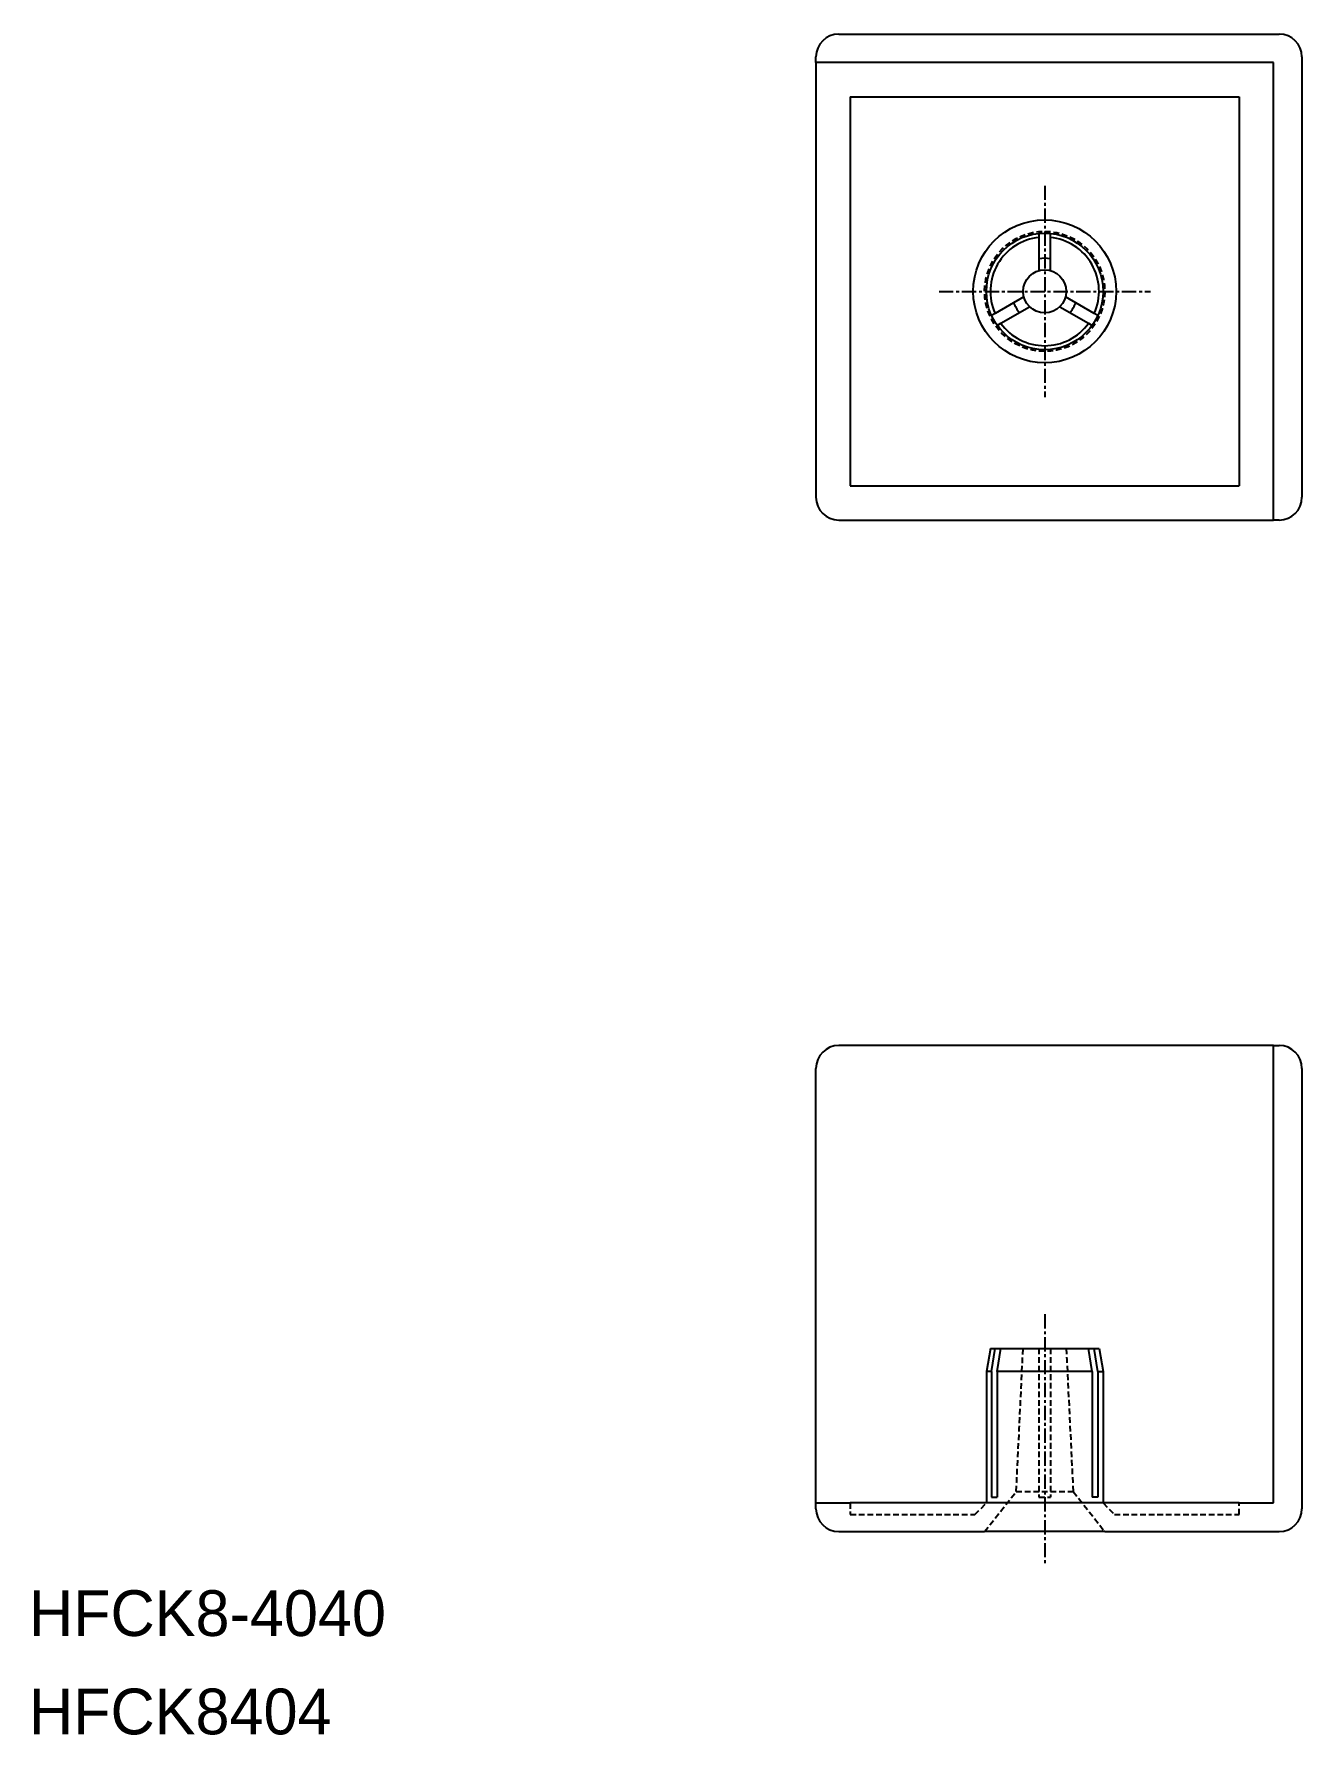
# Model space of a CAD drawing. Extents: x -20 to 90, y 0 to 148.
import ezdxf

# ---------------------------------------------------------------- set-up
doc = ezdxf.new("R2010")
doc.units = 0
doc.linetypes.add('CENTER', pattern=[2, 1.25, -0.25, 0.25, -0.25])
doc.linetypes.add('DASHED', pattern=[0.75, 0.5, -0.25])
doc.layers.get('0').update_dxf_attribs({"linetype": 'CONTINUOUS'})
doc.layers.add('CENTER', color=1, linetype='CENTER')

msp = doc.modelspace()

# ---------------------------------------------------------------- linework, layer by layer
at = {"color": 7, "linetype": 'CONTINUOUS'}
for p, q in [((50, 148.48), (88.5, 148.48)), ((48, 145.98), (48, 146.48)), ((50, 145.98), (48, 145.98)), ((48, 145.98), (48, 107.98)), ((88, 145.98), (50, 145.98)), ((88, 107.98), (88, 145.98)), ((90.5, 146.48), (90.5, 107.98)), ((51, 142.98), (51, 108.98)), ((51, 142.98), (85, 142.98)), ((85, 142.98), (85, 108.98)), ((67.5, 131.06), (67.5, 130.71)), ((68.5, 130.71), (68.5, 131.06)), ((67.5, 130.71), (67.5, 127.8)), ((68.5, 127.8), (68.5, 130.71)), ((66.18, 125.51), (63.66, 124.05)), ((72.34, 124.05), (69.82, 125.51)), ((63.66, 124.05), (63.35, 123.88)), ((64.16, 123.19), (66.68, 124.64)), ((69.32, 124.64), (71.84, 123.19)), ((72.65, 123.88), (72.34, 124.05)), ((63.85, 123.01), (64.16, 123.19)), ((71.84, 123.19), (72.15, 123.01)), ((51, 108.98), (85, 108.98)), ((88, 105.98), (88, 107.98)), ((50, 105.98), (88, 105.98)), ((88.5, 105.98), (88, 105.98)), ((88, 60.04), (50, 60.04)), ((88, 20.04), (88, 60.04)), ((88, 60.04), (88.5, 60.04)), ((48, 20.04), (48, 58.04)), ((90.5, 58.04), (90.5, 19.54)), ((63.25, 33.54), (62.9, 31.54)), ((63.25, 33.54), (72.75, 33.54)), ((63.35, 31.54), (63.66, 33.54)), ((63.85, 31.54), (64.16, 33.54)), ((72.15, 31.54), (71.84, 33.54)), ((72.65, 31.54), (72.34, 33.54)), ((72.75, 33.54), (73.1, 31.54)), ((62.9, 31.54), (62.9, 20.04)), ((63.35, 31.54), (62.9, 31.54)), ((63.35, 31.54), (63.35, 20.54)), ((72.15, 31.54), (63.85, 31.54)), ((63.85, 31.54), (63.85, 20.54)), ((72.15, 31.54), (72.15, 20.54)), ((72.65, 31.54), (73.1, 31.54)), ((72.65, 31.54), (72.65, 20.54)), ((73.1, 31.54), (73.1, 20.04)), ((48, 20.04), (51, 20.04)), ((48, 19.54), (48, 20.04)), ((85, 20.04), (51, 20.04)), ((63.35, 20.54), (63.85, 20.54)), ((72.65, 20.54), (72.15, 20.54)), ((85, 20.04), (88, 20.04)), ((50, 17.54), (62.75, 17.54)), ((73.25, 17.54), (62.75, 17.54)), ((73.25, 17.54), (88.5, 17.54))]:
    msp.add_line(p, q, dxfattribs=at)
at = {"color": 3, "linetype": 'DASHED'}
for p, q in [((67.5, 33.54), (67.5, 20.54)), ((68.5, 33.54), (68.5, 20.54)), ((62.75, 17.54), (65.5, 21.04)), ((65.5, 21.04), (65.51, 21.04)), ((65.51, 21.04), (70.49, 21.04)), ((70.49, 21.04), (70.5, 21.04)), ((70.5, 21.04), (73.25, 17.54)), ((51, 20.04), (51, 19.04)), ((61.9, 19.04), (62.9, 20.04)), ((67.5, 20.54), (68.5, 20.54)), ((73.1, 20.04), (74.1, 19.04)), ((85, 19.04), (85, 20.04)), ((51, 19.04), (61.9, 19.04)), ((74.1, 19.04), (85, 19.04))]:
    msp.add_line(p, q, dxfattribs=at)
at = {"color": 3, "linetype": 'DASHED', "flags": 128}
for points in [[(65.5, 21.04), (65.55, 21.87), (65.78, 26.56), (66.11, 33.54)], [(69.88, 33.54), (69.93, 32.6), (70.45, 21.87), (70.5, 21.04)]]:
    msp.add_lwpolyline(points, dxfattribs=at)
at = {"color": 7, "linetype": 'CONTINUOUS'}
for radius in [6.25, 5.1, 1.88]:
    msp.add_circle((68, 125.98), radius, dxfattribs=at)
at = {"color": 3, "linetype": 'DASHED'}
msp.add_circle((68, 125.98), 5.25, dxfattribs=at)
at = {"color": 7, "linetype": 'CONTINUOUS'}
for centre, radius, start, end in [((50, 146.48), 2, 90, 180), ((88.5, 146.48), 2, 0, 90), ((68, 125.98), 4.75, 96.0423, 203.9577), ((68, 125.98), 4.75, 336.0423, 83.9577), ((68, 125.98), 2.89, 80.047, 99.953), ((68, 125.98), 2.89, 200.047, 219.953), ((68, 125.98), 2.89, 320.047, 339.953), ((68, 125.98), 4.75, 216.0423, 323.9577), ((50, 107.98), 2, 180, 270), ((88.5, 107.98), 2, 270, 0), ((50, 58.04), 2, 90, 180), ((88.5, 58.04), 2, 0, 90), ((50, 19.54), 2, 180, 270), ((88.5, 19.54), 2, 270, 0)]:
    msp.add_arc(centre, radius, start, end, dxfattribs=at)
at = {"layer": 'CENTER', "color": 1, "linetype": 'CENTER'}
for p, q in [((68, 135.22), (68, 116.74)), ((58.76, 125.98), (77.24, 125.98)), ((68, 36.54), (68, 14.54))]:
    msp.add_line(p, q, dxfattribs=at)

# ---------------------------------------------------------------- texts
at = {"color": 7, "linetype": 'CONTINUOUS'}
for s, p in [('HFCK8-4040', (-20.82, 8.41)), ('HFCK8404', (-20.82, -0.19))]:
    msp.add_text(s, height=4, dxfattribs=at).set_placement(p)

doc.saveas('drawing.dxf')
